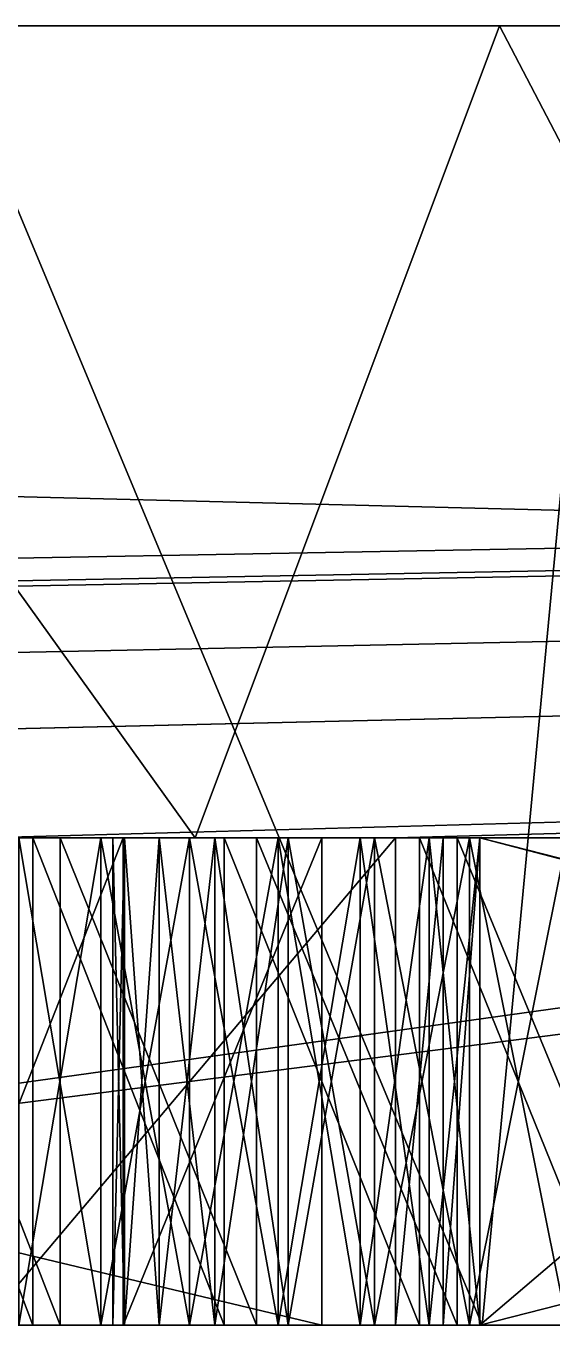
# Model space of a CAD drawing. Header units: millimetres. Extents: x -79 to 79, y 0 to 4.
# Drawn here: x -21.717 to -20.096, y 0 to 4 of the extents above; entities that cross this region are included whole.
import ezdxf

# ---------------------------------------------------------------- set-up
doc = ezdxf.new("R2010")
doc.units = ezdxf.units.MM
doc.header["$LTSCALE"] = 57.942387
for name, color, linetype in [('1', 7, 'CONTINUOUS'), ('14', 7, 'CONTINUOUS'), ('141', 7, 'CONTINUOUS'), ('146', 7, 'CONTINUOUS'), ('151', 7, 'CONTINUOUS'), ('193', 7, 'CONTINUOUS'), ('194', 7, 'CONTINUOUS'), ('195', 7, 'CONTINUOUS'), ('2', 7, 'CONTINUOUS'), ('224', 7, 'CONTINUOUS'), ('225', 7, 'CONTINUOUS'), ('226', 7, 'CONTINUOUS'), ('47', 7, 'CONTINUOUS'), ('49', 7, 'CONTINUOUS'), ('5', 7, 'CONTINUOUS'), ('50', 7, 'CONTINUOUS'), ('53', 7, 'CONTINUOUS'), ('54', 7, 'CONTINUOUS'), ('55', 7, 'CONTINUOUS'), ('66', 7, 'CONTINUOUS'), ('67', 7, 'CONTINUOUS'), ('68', 7, 'CONTINUOUS'), ('71', 7, 'CONTINUOUS'), ('72', 7, 'CONTINUOUS')]:
    doc.layers.add(name, color=color, linetype=linetype)

msp = doc.modelspace()

# ---------------------------------------------------------------- linework, layer by layer
at = {"layer": '1', "color": 7, "linetype": 'CONTINUOUS'}
for points in [[(-6.4491, 0, 38.5), (6.4491, 0, 38.5), (-79, 0, 42.5), (-6.4491, 0, 38.5)], [(6.4491, 0, 38.5), (20.3188, 0, 38.1743), (-79, 0, 42.5), (6.4491, 0, 38.5)], [(-6.6276, 0, 38.3427), (-6.4491, 0, 38.5), (-79, 0, 42.5), (-6.6276, 0, 38.3427)], [(-6.7639, 0, 38.1477), (-6.6276, 0, 38.3427), (-79, 0, 42.5), (-6.7639, 0, 38.1477)], [(-6.8503, 0, 37.926), (-6.7639, 0, 38.1477), (-79, 0, 42.5), (-6.8503, 0, 37.926)], [(-6.8819, 0, 37.69), (-6.8503, 0, 37.926), (-79, 0, 42.5), (-6.8819, 0, 37.69)], [(-20.5786, 0, 38.5), (-6.8819, 0, 37.69), (-79, 0, 42.5), (-20.5786, 0, 38.5)], [(20.5786, 0, 38.5), (21.8478, 0, 38.5), (-79, 0, 42.5), (20.5786, 0, 38.5)], [(21.8478, 0, 38.5), (35.6625, 0, 38.1477), (-79, 0, 42.5), (21.8478, 0, 38.5)], [(20.432, 0, 38.3515), (20.5786, 0, 38.5), (-79, 0, 42.5), (20.432, 0, 38.3515)], [(20.3188, 0, 38.1743), (20.432, 0, 38.3515), (-79, 0, 42.5), (20.3188, 0, 38.1743)], [(35.9773, 0, 38.5), (48.8756, 0, 38.5), (-79, 0, 42.5), (35.9773, 0, 38.5)], [(48.8756, 0, 38.5), (62.7452, 0, 38.1743), (-79, 0, 42.5), (48.8756, 0, 38.5)], [(35.7988, 0, 38.3427), (35.9773, 0, 38.5), (-79, 0, 42.5), (35.7988, 0, 38.3427)], [(35.6625, 0, 38.1477), (35.7988, 0, 38.3427), (-79, 0, 42.5), (35.6625, 0, 38.1477)], [(63.005, 0, 38.5), (64.2742, 0, 38.5), (-79, 0, 42.5), (63.005, 0, 38.5)], [(-79, 0, 42.5), (64.2742, 0, 38.5), (79, 0, 42.5), (-79, 0, 42.5)], [(62.8585, 0, 38.3515), (63.005, 0, 38.5), (-79, 0, 42.5), (62.8585, 0, 38.3515)], [(62.7452, 0, 38.1743), (62.8585, 0, 38.3515), (-79, 0, 42.5), (62.7452, 0, 38.1743)], [(-21.8478, 0, 38.5), (-20.5786, 0, 38.5), (-79, 0, 42.5), (-21.8478, 0, 38.5)], [(-20.8055, 0, -17.4632), (-27.0952, 0, -17.4632), (-15.3312, 0, -24.9632), (-20.8055, 0, -17.4632)], [(-15.3312, 0, -24.9632), (-27.0952, 0, -17.4632), (-27.0952, 0, -24.9632), (-15.3312, 0, -24.9632)], [(-27.0952, 0, 17.4632), (-16.3087, 0, 17.4632), (-27.0952, 0, 24.9632), (-27.0952, 0, 17.4632)], [(-16.3087, 0, 17.4632), (-25.1249, 0, 24.9632), (-27.0952, 0, 24.9632), (-16.3087, 0, 17.4632)], [(-25.1249, 0, 24.9632), (-16.3087, 0, 17.4632), (-24.9835, 0, 25.5552), (-25.1249, 0, 24.9632)], [(-24.9835, 0, 25.5552), (-16.3087, 0, 17.4632), (-24.7727, 0, 26.1223), (-24.9835, 0, 25.5552)], [(-24.7727, 0, 26.1223), (-16.3087, 0, 17.4632), (-24.4936, 0, 26.6622), (-24.7727, 0, 26.1223)], [(-24.4936, 0, 26.6622), (-16.3087, 0, 17.4632), (-21.1353, 0, 23.2709), (-24.4936, 0, 26.6622)], [(-24.1512, 0, 27.1637), (-24.4936, 0, 26.6622), (-21.1353, 0, 23.2709), (-24.1512, 0, 27.1637)], [(-23.7514, 0, 27.6195), (-24.1512, 0, 27.1637), (-21.3066, 0, 23.5188), (-23.7514, 0, 27.6195)], [(-21.3066, 0, 23.5188), (-24.1512, 0, 27.1637), (-21.1353, 0, 23.2709), (-21.3066, 0, 23.5188)], [(-23.2981, 0, 28.0245), (-23.7514, 0, 27.6195), (-21.3066, 0, 23.5188), (-23.2981, 0, 28.0245)], [(-22.7997, 0, 28.3709), (-23.2981, 0, 28.0245), (-21.4136, 0, 23.8006), (-22.7997, 0, 28.3709)], [(-21.4136, 0, 23.8006), (-23.2981, 0, 28.0245), (-21.3066, 0, 23.5188), (-21.4136, 0, 23.8006)], [(-22.2636, 0, 28.6542), (-22.7997, 0, 28.3709), (-21.4136, 0, 23.8006), (-22.2636, 0, 28.6542)], [(-21.6956, 0, 28.871), (-22.2636, 0, 28.6542), (-21.45, 0, 24.1), (-21.6956, 0, 28.871)], [(-21.45, 0, 24.1), (-22.2636, 0, 28.6542), (-21.4136, 0, 23.8006), (-21.45, 0, 24.1)], [(-22.1958, 0, -7.9156), (-22.0072, 0, -17.1618), (-21.6117, 0, -7.7035), (-22.1958, 0, -7.9156)], [(-20.3113, 0, -57.3318), (-21.9514, 0, -38.4017), (-22.0515, 0, -57.3011), (-20.3113, 0, -57.3318)], [(-22.0072, 0, -17.1618), (-21.4175, 0, -17.3494), (-21.6117, 0, -7.7035), (-22.0072, 0, -17.1618)], [(-21.7389, 0, -38.5778), (-21.9514, 0, -38.4017), (-20.3113, 0, -57.3318), (-21.7389, 0, -38.5778)], [(-21.7389, 0, -3.8486), (-21.4865, 0, -3.7373), (-21.7389, 0, 3.8486), (-21.7389, 0, -3.8486)], [(-21.7389, 0, 3.8486), (-21.4865, 0, -3.7373), (-21.4865, 0, 3.7373), (-21.7389, 0, 3.8486)], [(-21.4865, 0, -38.6891), (-21.7389, 0, -38.5778), (-20.3113, 0, -57.3318), (-21.4865, 0, -38.6891)], [(-21.1068, 0, 29.0169), (-21.6956, 0, 28.871), (-21.1353, 0, 24.9291), (-21.1068, 0, 29.0169)], [(-21.1353, 0, 24.9291), (-21.6956, 0, 28.871), (-21.3066, 0, 24.6812), (-21.1353, 0, 24.9291)], [(-21.3066, 0, 24.6812), (-21.6956, 0, 28.871), (-21.4136, 0, 24.3994), (-21.3066, 0, 24.6812)], [(-21.4136, 0, 24.3994), (-21.6956, 0, 28.871), (-21.45, 0, 24.1), (-21.4136, 0, 24.3994)], [(-21.6117, 0, -7.7035), (-21.4175, 0, -17.3494), (-21.45, 0, -12.5), (-21.6117, 0, -7.7035)], [(-21.007, 0, -7.5657), (-21.6117, 0, -7.7035), (-21.1353, 0, -11.6709), (-21.007, 0, -7.5657)], [(-21.1353, 0, -11.6709), (-21.6117, 0, -7.7035), (-21.3066, 0, -11.9188), (-21.1353, 0, -11.6709)], [(-21.3066, 0, -11.9188), (-21.6117, 0, -7.7035), (-21.4136, 0, -12.2006), (-21.3066, 0, -11.9188)], [(-21.4136, 0, -12.2006), (-21.6117, 0, -7.7035), (-21.45, 0, -12.5), (-21.4136, 0, -12.2006)], [(-21.4865, 0, -3.7373), (-21.2132, 0, -3.6993), (-21.4865, 0, 3.7373), (-21.4865, 0, -3.7373)], [(-21.4865, 0, 3.7373), (-21.2132, 0, -3.6993), (-21.2132, 0, 3.6993), (-21.4865, 0, 3.7373)], [(-21.2132, 0, -38.7271), (-21.4865, 0, -38.6891), (-20.3113, 0, -57.3318), (-21.2132, 0, -38.7271)], [(-21.45, 0, -12.5), (-21.4175, 0, -17.3494), (-21.4136, 0, -12.7994), (-21.45, 0, -12.5)], [(-21.4175, 0, -17.3494), (-20.8055, 0, -17.4632), (-21.4136, 0, -12.7994), (-21.4175, 0, -17.3494)], [(-21.4136, 0, -12.7994), (-20.8055, 0, -17.4632), (-21.3066, 0, -13.0812), (-21.4136, 0, -12.7994)], [(-21.3066, 0, -13.0812), (-20.8055, 0, -17.4632), (-21.1353, 0, -13.3291), (-21.3066, 0, -13.0812)], [(-21.2132, 0, -3.6993), (-20.9399, 0, -3.7373), (-21.2132, 0, 3.6993), (-21.2132, 0, -3.6993)], [(-21.2132, 0, 3.6993), (-20.9399, 0, -3.7373), (-20.9399, 0, 3.7373), (-21.2132, 0, 3.6993)], [(-20.9399, 0, -38.6891), (-21.2132, 0, -38.7271), (-20.3113, 0, -57.3318), (-20.9399, 0, -38.6891)], [(-21.1353, 0, -13.3291), (-20.8055, 0, -17.4632), (-20.9098, 0, -13.5288), (-21.1353, 0, -13.3291)], [(-20.9098, 0, -11.4712), (-21.007, 0, -7.5657), (-21.1353, 0, -11.6709), (-20.9098, 0, -11.4712)], [(-21.1353, 0, 23.2709), (-16.3087, 0, 17.4632), (-20.9098, 0, 23.0712), (-21.1353, 0, 23.2709)], [(-20.9098, 0, 25.1288), (-21.1068, 0, 29.0169), (-21.1353, 0, 24.9291), (-20.9098, 0, 25.1288)], [(-20.5048, 0, 29.0907), (-21.1068, 0, 29.0169), (-20.643, 0, 25.2687), (-20.5048, 0, 29.0907)], [(-20.643, 0, 25.2687), (-21.1068, 0, 29.0169), (-20.9098, 0, 25.1288), (-20.643, 0, 25.2687)], [(-20.3888, 0, -7.5036), (-21.007, 0, -7.5657), (-20.643, 0, -11.3313), (-20.3888, 0, -7.5036)], [(-20.643, 0, -11.3313), (-21.007, 0, -7.5657), (-20.9098, 0, -11.4712), (-20.643, 0, -11.3313)], [(-20.9399, 0, -3.7373), (-20.6875, 0, -3.8486), (-20.9399, 0, 3.7373), (-20.9399, 0, -3.7373)], [(-20.9399, 0, 3.7373), (-20.6875, 0, -3.8486), (-20.6875, 0, 3.8486), (-20.9399, 0, 3.7373)], [(-20.6875, 0, -38.5778), (-20.9399, 0, -38.6891), (-20.3113, 0, -57.3318), (-20.6875, 0, -38.5778)], [(-20.9098, 0, -13.5288), (-20.8055, 0, -17.4632), (-20.643, 0, -13.6687), (-20.9098, 0, -13.5288)], [(-20.9098, 0, 23.0712), (-16.3087, 0, 17.4632), (-20.643, 0, 22.9313), (-20.9098, 0, 23.0712)], [(-20.8055, 0, -17.4632), (-15.3312, 0, -24.9632), (-20.643, 0, -13.6687), (-20.8055, 0, -17.4632)], [(-20.6875, 0, -3.8486), (-20.475, 0, -4.0247), (-20.6875, 0, 3.8486), (-20.6875, 0, -3.8486)], [(-20.6875, 0, 3.8486), (-20.475, 0, -4.0247), (-20.475, 0, 4.0247), (-20.6875, 0, 3.8486)], [(-20.475, 0, -38.4017), (-20.6875, 0, -38.5778), (-20.3113, 0, -57.3318), (-20.475, 0, -38.4017)], [(-20.3506, 0, -11.2592), (-20.3888, 0, -7.5036), (-20.643, 0, -11.3313), (-20.3506, 0, -11.2592)], [(-20.643, 0, -13.6687), (-15.3312, 0, -24.9632), (-20.3506, 0, -13.7408), (-20.643, 0, -13.6687)], [(-20.643, 0, 22.9313), (-16.3087, 0, 17.4632), (-20.3506, 0, 22.8592), (-20.643, 0, 22.9313)], [(-20.3506, 0, 25.3408), (-20.5048, 0, 29.0907), (-20.643, 0, 25.2687), (-20.3506, 0, 25.3408)], [(-20.432, 0, 38.3515), (-6.8819, 0, 37.69), (-20.5786, 0, 38.5), (-20.432, 0, 38.3515)], [(-19.8968, 0, 29.0908), (-20.5048, 0, 29.0907), (-20.0494, 0, 25.3408), (-19.8968, 0, 29.0908)], [(-20.0494, 0, 25.3408), (-20.5048, 0, 29.0907), (-20.3506, 0, 25.3408), (-20.0494, 0, 25.3408)], [(-20.475, 0, -4.0247), (-20.3188, 0, -4.2521), (-20.475, 0, 4.0247), (-20.475, 0, -4.0247)], [(-20.475, 0, 4.0247), (-20.3188, 0, -4.2521), (-20.3188, 0, 4.2521), (-20.475, 0, 4.0247)], [(-20.3188, 0, -38.1743), (-20.475, 0, -38.4017), (-20.3113, 0, -57.3318), (-20.3188, 0, -38.1743)], [(-20.3188, 0, 38.1743), (-6.8819, 0, 37.69), (-20.432, 0, 38.3515), (-20.3188, 0, 38.1743)], [(-19.7675, 0, -7.5188), (-20.3888, 0, -7.5036), (-20.0494, 0, -11.2592), (-19.7675, 0, -7.5188)], [(-20.0494, 0, -11.2592), (-20.3888, 0, -7.5036), (-20.3506, 0, -11.2592), (-20.0494, 0, -11.2592)], [(-20.3506, 0, -13.7408), (-15.3312, 0, -24.9632), (-20.0494, 0, -13.7408), (-20.3506, 0, -13.7408)], [(-20.3506, 0, 22.8592), (-16.3087, 0, 17.4632), (-20.0494, 0, 22.8592), (-20.3506, 0, 22.8592)], [(-20.3188, 0, -4.2521), (-18.5558, 0, -7.7781), (-20.3188, 0, 4.2521), (-20.3188, 0, -4.2521)], [(-18.5558, 0, -7.7781), (-15.3312, 0, -24.9632), (-20.3188, 0, 4.2521), (-18.5558, 0, -7.7781)], [(-14.4368, 0, -26.4104), (-20.3188, 0, -38.1743), (-14.7729, 0, -57.4116), (-14.4368, 0, -26.4104)], [(-14.7729, 0, -57.4116), (-20.3188, 0, -38.1743), (-16.6731, 0, -57.3875), (-14.7729, 0, -57.4116)], [(-16.6731, 0, -57.3875), (-20.3188, 0, -38.1743), (-18.519, 0, -57.3608), (-16.6731, 0, -57.3875)], [(-18.519, 0, -57.3608), (-20.3188, 0, -38.1743), (-20.3113, 0, -57.3318), (-18.519, 0, -57.3608)], [(-14.8443, 0, -25.0898), (-14.6402, 0, -25.2404), (-20.3188, 0, 4.2521), (-14.8443, 0, -25.0898)], [(-14.6402, 0, -25.2404), (-14.5848, 0, 15.72), (-20.3188, 0, 4.2521), (-14.6402, 0, -25.2404)], [(-15.0797, 0, -24.9954), (-14.8443, 0, -25.0898), (-20.3188, 0, 4.2521), (-15.0797, 0, -24.9954)], [(-15.3312, 0, -24.9632), (-15.0797, 0, -24.9954), (-20.3188, 0, 4.2521), (-15.3312, 0, -24.9632)], [(-10.4015, 0, 20.7121), (-6.8819, 0, 37.69), (-20.3188, 0, 38.1743), (-10.4015, 0, 20.7121)], [(-10.5844, 0, 21.0287), (-10.4015, 0, 20.7121), (-20.3188, 0, 38.1743), (-10.5844, 0, 21.0287)], [(-10.8291, 0, 21.3004), (-10.5844, 0, 21.0287), (-20.3188, 0, 38.1743), (-10.8291, 0, 21.3004)], [(-11.1248, 0, 21.5153), (-10.8291, 0, 21.3004), (-20.3188, 0, 38.1743), (-11.1248, 0, 21.5153)], [(-11.4589, 0, 21.6642), (-11.1248, 0, 21.5153), (-20.3188, 0, 38.1743), (-11.4589, 0, 21.6642)], [(-11.8169, 0, 21.7404), (-11.4589, 0, 21.6642), (-20.3188, 0, 38.1743), (-11.8169, 0, 21.7404)], [(-14.4368, 0, 26.4104), (-11.8169, 0, 21.7404), (-20.3188, 0, 38.1743), (-14.4368, 0, 26.4104)]]:
    msp.add_3dface(points, dxfattribs=at)
at = {"layer": '14', "color": 7, "linetype": 'CONTINUOUS'}
for points in [[(-20.3113, 0, -57.3318), (-22.0515, 0, -57.3011), (-21.9792, 4, -57.3026), (-20.3113, 0, -57.3318)], [(-19.934, 4, -57.3382), (-20.3113, 0, -57.3318), (-21.9792, 4, -57.3026), (-19.934, 4, -57.3382)], [(-18.519, 0, -57.3608), (-20.3113, 0, -57.3318), (-19.934, 4, -57.3382), (-18.519, 0, -57.3608)]]:
    msp.add_3dface(points, dxfattribs=at)
at = {"layer": '141', "color": 7, "linetype": 'CONTINUOUS'}
for points in [[(-79, 4, 42.5), (79, 4, 42.5), (-70, 4, 38.5), (-79, 4, 42.5)], [(-70, 4, 38.5), (79, 4, 42.5), (70, 4, 38.5), (-70, 4, 38.5)], [(-20.2584, 4, -53.3321), (-21.9792, 4, -57.3026), (-22.9926, 4, -53.2831), (-20.2584, 4, -53.3321)], [(-19.934, 4, -57.3382), (-21.9792, 4, -57.3026), (-20.2584, 4, -53.3321), (-19.934, 4, -57.3382)], [(-17.4083, 4, -53.3767), (-19.934, 4, -57.3382), (-20.2584, 4, -53.3321), (-17.4083, 4, -53.3767)]]:
    msp.add_3dface(points, dxfattribs=at)
at = {"layer": '146', "color": 7, "linetype": 'CONTINUOUS'}
for points in [[(-64.2742, 1.5, 38.5), (-70, 1.5, 38.5), (70, 4, 38.5), (-64.2742, 1.5, 38.5)], [(-70, 1.5, 38.5), (-70, 4, 38.5), (70, 4, 38.5), (-70, 1.5, 38.5)], [(-63.005, 1.5, 38.5), (-64.2742, 1.5, 38.5), (70, 4, 38.5), (-63.005, 1.5, 38.5)], [(-48.8756, 1.5, 38.5), (-63.005, 1.5, 38.5), (70, 4, 38.5), (-48.8756, 1.5, 38.5)], [(-35.9773, 1.5, 38.5), (-48.8756, 1.5, 38.5), (70, 4, 38.5), (-35.9773, 1.5, 38.5)], [(-21.8478, 1.5, 38.5), (-35.9773, 1.5, 38.5), (70, 4, 38.5), (-21.8478, 1.5, 38.5)], [(-20.5786, 1.5, 38.5), (-21.8478, 1.5, 38.5), (70, 4, 38.5), (-20.5786, 1.5, 38.5)], [(-6.4491, 1.5, 38.5), (-20.5786, 1.5, 38.5), (70, 4, 38.5), (-6.4491, 1.5, 38.5)], [(-20.5786, 0, 38.5), (-21.8478, 0, 38.5), (-20.5786, 1.5, 38.5), (-20.5786, 0, 38.5)], [(-20.5786, 1.5, 38.5), (-21.8478, 0, 38.5), (-21.8478, 1.5, 38.5), (-20.5786, 1.5, 38.5)]]:
    msp.add_3dface(points, dxfattribs=at)
at = {"layer": '151', "color": 7, "linetype": 'CONTINUOUS'}
for points in [[(-23.347, 1.5, -53.276), (-21.1961, 1.5, -53.3163), (-22.9926, 4, -53.2831), (-23.347, 1.5, -53.276)], [(-21.1961, 1.5, -53.3163), (-20.2584, 4, -53.3321), (-22.9926, 4, -53.2831), (-21.1961, 1.5, -53.3163)], [(-21.1961, 1.5, -53.3163), (-18.9522, 1.5, -53.3533), (-20.2584, 4, -53.3321), (-21.1961, 1.5, -53.3163)], [(-18.9522, 1.5, -53.3533), (-17.4083, 4, -53.3767), (-20.2584, 4, -53.3321), (-18.9522, 1.5, -53.3533)]]:
    msp.add_3dface(points, dxfattribs=at)
at = {"layer": '193', "color": 7, "linetype": 'CONTINUOUS'}
for points in [[(-22.2636, 0, 28.6542), (-21.6956, 0, 28.871), (-22.2636, 1.5, 28.6542), (-22.2636, 0, 28.6542)], [(-21.6956, 0, 28.871), (-21.6956, 1.5, 28.871), (-22.2636, 1.5, 28.6542), (-21.6956, 0, 28.871)], [(-21.6956, 0, 28.871), (-21.1068, 0, 29.0169), (-21.6956, 1.5, 28.871), (-21.6956, 0, 28.871)], [(-21.1068, 0, 29.0169), (-21.1068, 1.5, 29.0169), (-21.6956, 1.5, 28.871), (-21.1068, 0, 29.0169)], [(-21.1068, 0, 29.0169), (-20.5048, 0, 29.0907), (-21.1068, 1.5, 29.0169), (-21.1068, 0, 29.0169)], [(-20.5048, 0, 29.0907), (-20.5048, 1.5, 29.0907), (-21.1068, 1.5, 29.0169), (-20.5048, 0, 29.0907)], [(-20.5048, 0, 29.0907), (-19.8968, 0, 29.0908), (-20.5048, 1.5, 29.0907), (-20.5048, 0, 29.0907)], [(-19.8968, 0, 29.0908), (-19.8968, 1.5, 29.0908), (-20.5048, 1.5, 29.0907), (-19.8968, 0, 29.0908)]]:
    msp.add_3dface(points, dxfattribs=at)
at = {"layer": '194', "color": 7, "linetype": 'CONTINUOUS'}
for points in [[(-21.4136, 0, 24.3994), (-21.45, 0, 24.1), (-21.4136, 1.5, 24.3994), (-21.4136, 0, 24.3994)], [(-21.45, 0, 24.1), (-21.45, 1.5, 24.1), (-21.4136, 1.5, 24.3994), (-21.45, 0, 24.1)], [(-21.3066, 0, 24.6812), (-21.4136, 0, 24.3994), (-21.3066, 1.5, 24.6812), (-21.3066, 0, 24.6812)], [(-21.4136, 0, 24.3994), (-21.4136, 1.5, 24.3994), (-21.3066, 1.5, 24.6812), (-21.4136, 0, 24.3994)], [(-21.1353, 0, 24.9291), (-21.3066, 0, 24.6812), (-21.1353, 1.5, 24.9291), (-21.1353, 0, 24.9291)], [(-21.3066, 0, 24.6812), (-21.3066, 1.5, 24.6812), (-21.1353, 1.5, 24.9291), (-21.3066, 0, 24.6812)], [(-20.9098, 0, 25.1288), (-21.1353, 0, 24.9291), (-20.9098, 1.5, 25.1288), (-20.9098, 0, 25.1288)], [(-21.1353, 0, 24.9291), (-21.1353, 1.5, 24.9291), (-20.9098, 1.5, 25.1288), (-21.1353, 0, 24.9291)], [(-20.643, 0, 25.2687), (-20.9098, 0, 25.1288), (-20.643, 1.5, 25.2687), (-20.643, 0, 25.2687)], [(-20.9098, 0, 25.1288), (-20.9098, 1.5, 25.1288), (-20.643, 1.5, 25.2687), (-20.9098, 0, 25.1288)], [(-20.3506, 0, 25.3408), (-20.643, 0, 25.2687), (-20.3506, 1.5, 25.3408), (-20.3506, 0, 25.3408)], [(-20.643, 0, 25.2687), (-20.643, 1.5, 25.2687), (-20.3506, 1.5, 25.3408), (-20.643, 0, 25.2687)], [(-20.0494, 0, 25.3408), (-20.3506, 0, 25.3408), (-20.0494, 1.5, 25.3408), (-20.0494, 0, 25.3408)], [(-20.3506, 0, 25.3408), (-20.3506, 1.5, 25.3408), (-20.0494, 1.5, 25.3408), (-20.3506, 0, 25.3408)]]:
    msp.add_3dface(points, dxfattribs=at)
at = {"layer": '195', "color": 7, "linetype": 'CONTINUOUS'}
for points in [[(-21.45, 0, 24.1), (-21.4136, 0, 23.8006), (-21.45, 1.5, 24.1), (-21.45, 0, 24.1)], [(-21.4136, 0, 23.8006), (-21.4136, 1.5, 23.8006), (-21.45, 1.5, 24.1), (-21.4136, 0, 23.8006)], [(-21.4136, 0, 23.8006), (-21.3066, 0, 23.5188), (-21.4136, 1.5, 23.8006), (-21.4136, 0, 23.8006)], [(-21.3066, 0, 23.5188), (-21.3066, 1.5, 23.5188), (-21.4136, 1.5, 23.8006), (-21.3066, 0, 23.5188)], [(-21.3066, 0, 23.5188), (-21.1353, 0, 23.2709), (-21.3066, 1.5, 23.5188), (-21.3066, 0, 23.5188)], [(-21.1353, 0, 23.2709), (-21.1353, 1.5, 23.2709), (-21.3066, 1.5, 23.5188), (-21.1353, 0, 23.2709)], [(-21.1353, 0, 23.2709), (-20.9098, 0, 23.0712), (-21.1353, 1.5, 23.2709), (-21.1353, 0, 23.2709)], [(-20.9098, 0, 23.0712), (-20.9098, 1.5, 23.0712), (-21.1353, 1.5, 23.2709), (-20.9098, 0, 23.0712)], [(-20.9098, 0, 23.0712), (-20.643, 0, 22.9313), (-20.9098, 1.5, 23.0712), (-20.9098, 0, 23.0712)], [(-20.643, 0, 22.9313), (-20.643, 1.5, 22.9313), (-20.9098, 1.5, 23.0712), (-20.643, 0, 22.9313)], [(-20.643, 0, 22.9313), (-20.3506, 0, 22.8592), (-20.643, 1.5, 22.9313), (-20.643, 0, 22.9313)], [(-20.3506, 0, 22.8592), (-20.3506, 1.5, 22.8592), (-20.643, 1.5, 22.9313), (-20.3506, 0, 22.8592)], [(-20.3506, 0, 22.8592), (-20.0494, 0, 22.8592), (-20.3506, 1.5, 22.8592), (-20.3506, 0, 22.8592)], [(-20.0494, 0, 22.8592), (-20.0494, 1.5, 22.8592), (-20.3506, 1.5, 22.8592), (-20.0494, 0, 22.8592)]]:
    msp.add_3dface(points, dxfattribs=at)
at = {"layer": '2', "color": 7, "linetype": 'CONTINUOUS'}
for points in [[(-27.0952, 1.5, -17.4632), (-20.8055, 1.5, -17.4632), (-27.0952, 1.5, -24.9632), (-27.0952, 1.5, -17.4632)], [(-27.0952, 1.5, -24.9632), (-20.8055, 1.5, -17.4632), (-15.3312, 1.5, -24.9632), (-27.0952, 1.5, -24.9632)], [(-16.3087, 1.5, 17.4632), (-27.0952, 1.5, 17.4632), (-19.4902, 1.5, 23.0712), (-16.3087, 1.5, 17.4632)], [(-19.4902, 1.5, 23.0712), (-27.0952, 1.5, 17.4632), (-19.757, 1.5, 22.9313), (-19.4902, 1.5, 23.0712)], [(-19.757, 1.5, 22.9313), (-27.0952, 1.5, 17.4632), (-20.0494, 1.5, 22.8592), (-19.757, 1.5, 22.9313)], [(-20.0494, 1.5, 22.8592), (-27.0952, 1.5, 17.4632), (-20.3506, 1.5, 22.8592), (-20.0494, 1.5, 22.8592)], [(-20.3506, 1.5, 22.8592), (-27.0952, 1.5, 17.4632), (-20.643, 1.5, 22.9313), (-20.3506, 1.5, 22.8592)], [(-20.643, 1.5, 22.9313), (-27.0952, 1.5, 17.4632), (-20.9098, 1.5, 23.0712), (-20.643, 1.5, 22.9313)], [(-20.9098, 1.5, 23.0712), (-27.0952, 1.5, 17.4632), (-21.1353, 1.5, 23.2709), (-20.9098, 1.5, 23.0712)], [(-21.1353, 1.5, 23.2709), (-27.0952, 1.5, 17.4632), (-21.3066, 1.5, 23.5188), (-21.1353, 1.5, 23.2709)], [(-21.3066, 1.5, 23.5188), (-27.0952, 1.5, 17.4632), (-21.4136, 1.5, 23.8006), (-21.3066, 1.5, 23.5188)], [(-21.4136, 1.5, 23.8006), (-27.0952, 1.5, 17.4632), (-21.45, 1.5, 24.1), (-21.4136, 1.5, 23.8006)], [(-21.45, 1.5, 24.1), (-27.0952, 1.5, 17.4632), (-21.6956, 1.5, 28.871), (-21.45, 1.5, 24.1)], [(-21.6956, 1.5, 28.871), (-27.0952, 1.5, 17.4632), (-22.2636, 1.5, 28.6542), (-21.6956, 1.5, 28.871)], [(-21.4865, 1.5, -38.6891), (-21.2132, 1.5, -38.7271), (-23.347, 1.5, -53.276), (-21.4865, 1.5, -38.6891)], [(-23.347, 1.5, -53.276), (-21.2132, 1.5, -38.7271), (-21.1961, 1.5, -53.3163), (-23.347, 1.5, -53.276)], [(-21.7389, 1.5, -38.5778), (-21.4865, 1.5, -38.6891), (-23.347, 1.5, -53.276), (-21.7389, 1.5, -38.5778)], [(-22.1958, 1.5, -7.9156), (-21.6117, 1.5, -7.7035), (-22.0072, 1.5, -17.1618), (-22.1958, 1.5, -7.9156)], [(-22.0072, 1.5, -17.1618), (-21.6117, 1.5, -7.7035), (-21.45, 1.5, -12.5), (-22.0072, 1.5, -17.1618)], [(-21.4175, 1.5, -17.3494), (-22.0072, 1.5, -17.1618), (-21.45, 1.5, -12.5), (-21.4175, 1.5, -17.3494)], [(-21.4865, 1.5, -3.7373), (-21.7389, 1.5, -3.8486), (-21.4865, 1.5, 3.7373), (-21.4865, 1.5, -3.7373)], [(-21.4865, 1.5, 3.7373), (-21.7389, 1.5, -3.8486), (-21.7389, 1.5, 3.8486), (-21.4865, 1.5, 3.7373)], [(-21.1068, 1.5, 29.0169), (-21.45, 1.5, 24.1), (-21.6956, 1.5, 28.871), (-21.1068, 1.5, 29.0169)], [(-21.6117, 1.5, -7.7035), (-21.007, 1.5, -7.5657), (-21.45, 1.5, -12.5), (-21.6117, 1.5, -7.7035)], [(-21.2132, 1.5, -3.6993), (-21.4865, 1.5, -3.7373), (-21.2132, 1.5, 3.6993), (-21.2132, 1.5, -3.6993)], [(-21.2132, 1.5, 3.6993), (-21.4865, 1.5, -3.7373), (-21.4865, 1.5, 3.7373), (-21.2132, 1.5, 3.6993)], [(-21.45, 1.5, -12.5), (-21.007, 1.5, -7.5657), (-21.4136, 1.5, -12.2006), (-21.45, 1.5, -12.5)], [(-21.4136, 1.5, -12.7994), (-21.4175, 1.5, -17.3494), (-21.45, 1.5, -12.5), (-21.4136, 1.5, -12.7994)], [(-21.4136, 1.5, 24.3994), (-21.45, 1.5, 24.1), (-21.1068, 1.5, 29.0169), (-21.4136, 1.5, 24.3994)], [(-20.8055, 1.5, -17.4632), (-21.4175, 1.5, -17.3494), (-20.9098, 1.5, -13.5288), (-20.8055, 1.5, -17.4632)], [(-20.9098, 1.5, -13.5288), (-21.4175, 1.5, -17.3494), (-21.1353, 1.5, -13.3291), (-20.9098, 1.5, -13.5288)], [(-21.1353, 1.5, -13.3291), (-21.4175, 1.5, -17.3494), (-21.3066, 1.5, -13.0812), (-21.1353, 1.5, -13.3291)], [(-21.3066, 1.5, -13.0812), (-21.4175, 1.5, -17.3494), (-21.4136, 1.5, -12.7994), (-21.3066, 1.5, -13.0812)], [(-21.4136, 1.5, -12.2006), (-21.007, 1.5, -7.5657), (-21.3066, 1.5, -11.9188), (-21.4136, 1.5, -12.2006)], [(-21.3066, 1.5, 24.6812), (-21.4136, 1.5, 24.3994), (-21.1068, 1.5, 29.0169), (-21.3066, 1.5, 24.6812)], [(-21.3066, 1.5, -11.9188), (-21.007, 1.5, -7.5657), (-21.1353, 1.5, -11.6709), (-21.3066, 1.5, -11.9188)], [(-21.1353, 1.5, 24.9291), (-21.3066, 1.5, 24.6812), (-21.1068, 1.5, 29.0169), (-21.1353, 1.5, 24.9291)], [(-20.9399, 1.5, -3.7373), (-21.2132, 1.5, -3.6993), (-20.9399, 1.5, 3.7373), (-20.9399, 1.5, -3.7373)], [(-20.9399, 1.5, 3.7373), (-21.2132, 1.5, -3.6993), (-21.2132, 1.5, 3.6993), (-20.9399, 1.5, 3.7373)], [(-21.2132, 1.5, -38.7271), (-20.9399, 1.5, -38.6891), (-21.1961, 1.5, -53.3163), (-21.2132, 1.5, -38.7271)], [(-20.475, 1.5, -38.4017), (-20.3188, 1.5, -38.1743), (-21.1961, 1.5, -53.3163), (-20.475, 1.5, -38.4017)], [(-21.1961, 1.5, -53.3163), (-20.3188, 1.5, -38.1743), (-18.9522, 1.5, -53.3533), (-21.1961, 1.5, -53.3163)], [(-20.6875, 1.5, -38.5778), (-20.475, 1.5, -38.4017), (-21.1961, 1.5, -53.3163), (-20.6875, 1.5, -38.5778)], [(-20.9399, 1.5, -38.6891), (-20.6875, 1.5, -38.5778), (-21.1961, 1.5, -53.3163), (-20.9399, 1.5, -38.6891)], [(-21.1353, 1.5, -11.6709), (-21.007, 1.5, -7.5657), (-20.9098, 1.5, -11.4712), (-21.1353, 1.5, -11.6709)], [(-20.9098, 1.5, 25.1288), (-21.1353, 1.5, 24.9291), (-21.1068, 1.5, 29.0169), (-20.9098, 1.5, 25.1288)], [(-20.5048, 1.5, 29.0907), (-20.9098, 1.5, 25.1288), (-21.1068, 1.5, 29.0169), (-20.5048, 1.5, 29.0907)], [(-21.007, 1.5, -7.5657), (-20.3888, 1.5, -7.5036), (-20.9098, 1.5, -11.4712), (-21.007, 1.5, -7.5657)], [(-20.6875, 1.5, -3.8486), (-20.9399, 1.5, -3.7373), (-20.6875, 1.5, 3.8486), (-20.6875, 1.5, -3.8486)], [(-20.6875, 1.5, 3.8486), (-20.9399, 1.5, -3.7373), (-20.9399, 1.5, 3.7373), (-20.6875, 1.5, 3.8486)], [(-20.9098, 1.5, -11.4712), (-20.3888, 1.5, -7.5036), (-20.643, 1.5, -11.3313), (-20.9098, 1.5, -11.4712)], [(-20.643, 1.5, -13.6687), (-20.8055, 1.5, -17.4632), (-20.9098, 1.5, -13.5288), (-20.643, 1.5, -13.6687)], [(-20.643, 1.5, 25.2687), (-20.9098, 1.5, 25.1288), (-20.5048, 1.5, 29.0907), (-20.643, 1.5, 25.2687)], [(-15.3312, 1.5, -24.9632), (-20.8055, 1.5, -17.4632), (-19.0934, 1.5, -13.0812), (-15.3312, 1.5, -24.9632)], [(-19.0934, 1.5, -13.0812), (-20.8055, 1.5, -17.4632), (-19.2647, 1.5, -13.3291), (-19.0934, 1.5, -13.0812)], [(-19.2647, 1.5, -13.3291), (-20.8055, 1.5, -17.4632), (-19.4902, 1.5, -13.5288), (-19.2647, 1.5, -13.3291)], [(-19.4902, 1.5, -13.5288), (-20.8055, 1.5, -17.4632), (-19.757, 1.5, -13.6687), (-19.4902, 1.5, -13.5288)], [(-19.757, 1.5, -13.6687), (-20.8055, 1.5, -17.4632), (-20.0494, 1.5, -13.7408), (-19.757, 1.5, -13.6687)], [(-20.0494, 1.5, -13.7408), (-20.8055, 1.5, -17.4632), (-20.3506, 1.5, -13.7408), (-20.0494, 1.5, -13.7408)], [(-20.3506, 1.5, -13.7408), (-20.8055, 1.5, -17.4632), (-20.643, 1.5, -13.6687), (-20.3506, 1.5, -13.7408)], [(-20.475, 1.5, -4.0247), (-20.6875, 1.5, -3.8486), (-20.475, 1.5, 4.0247), (-20.475, 1.5, -4.0247)], [(-20.475, 1.5, 4.0247), (-20.6875, 1.5, -3.8486), (-20.6875, 1.5, 3.8486), (-20.475, 1.5, 4.0247)], [(-20.643, 1.5, -11.3313), (-20.3888, 1.5, -7.5036), (-20.3506, 1.5, -11.2592), (-20.643, 1.5, -11.3313)], [(-20.3506, 1.5, 25.3408), (-20.643, 1.5, 25.2687), (-20.5048, 1.5, 29.0907), (-20.3506, 1.5, 25.3408)], [(-20.5786, 1.5, 38.5), (-6.4491, 1.5, 38.5), (-20.432, 1.5, 38.3515), (-20.5786, 1.5, 38.5)], [(-19.8968, 1.5, 29.0908), (-20.3506, 1.5, 25.3408), (-20.5048, 1.5, 29.0907), (-19.8968, 1.5, 29.0908)], [(-20.3188, 1.5, -4.2521), (-20.475, 1.5, -4.0247), (-20.3188, 1.5, 4.2521), (-20.3188, 1.5, -4.2521)], [(-20.3188, 1.5, 4.2521), (-20.475, 1.5, -4.0247), (-20.475, 1.5, 4.0247), (-20.3188, 1.5, 4.2521)], [(-20.432, 1.5, 38.3515), (-6.4491, 1.5, 38.5), (-20.3188, 1.5, 38.1743), (-20.432, 1.5, 38.3515)], [(-20.3888, 1.5, -7.5036), (-19.7675, 1.5, -7.5188), (-20.3506, 1.5, -11.2592), (-20.3888, 1.5, -7.5036)], [(-20.3506, 1.5, -11.2592), (-19.7675, 1.5, -7.5188), (-20.0494, 1.5, -11.2592), (-20.3506, 1.5, -11.2592)], [(-20.0494, 1.5, 25.3408), (-20.3506, 1.5, 25.3408), (-19.8968, 1.5, 29.0908), (-20.0494, 1.5, 25.3408)], [(-18.5558, 1.5, -7.7781), (-20.3188, 1.5, -4.2521), (-14.5848, 1.5, 15.72), (-18.5558, 1.5, -7.7781)], [(-14.5848, 1.5, 15.72), (-20.3188, 1.5, -4.2521), (-20.3188, 1.5, 4.2521), (-14.5848, 1.5, 15.72)], [(-20.3188, 1.5, -38.1743), (-14.4368, 1.5, -26.4104), (-18.9522, 1.5, -53.3533), (-20.3188, 1.5, -38.1743)], [(-6.6276, 1.5, 38.3427), (-6.7639, 1.5, 38.1477), (-20.3188, 1.5, 38.1743), (-6.6276, 1.5, 38.3427)], [(-20.3188, 1.5, 38.1743), (-6.7639, 1.5, 38.1477), (-14.4368, 1.5, 26.4104), (-20.3188, 1.5, 38.1743)], [(-6.4491, 1.5, 38.5), (-6.6276, 1.5, 38.3427), (-20.3188, 1.5, 38.1743), (-6.4491, 1.5, 38.5)]]:
    msp.add_3dface(points, dxfattribs=at)
at = {"layer": '224', "color": 7, "linetype": 'CONTINUOUS'}
for points in [[(-22.1958, 0, -7.9156), (-21.6117, 0, -7.7035), (-22.1958, 1.5, -7.9156), (-22.1958, 0, -7.9156)], [(-21.6117, 0, -7.7035), (-21.6117, 1.5, -7.7035), (-22.1958, 1.5, -7.9156), (-21.6117, 0, -7.7035)], [(-21.4175, 0, -17.3494), (-22.0072, 0, -17.1618), (-21.4175, 1.5, -17.3494), (-21.4175, 0, -17.3494)], [(-22.0072, 0, -17.1618), (-22.0072, 1.5, -17.1618), (-21.4175, 1.5, -17.3494), (-22.0072, 0, -17.1618)], [(-21.6117, 0, -7.7035), (-21.007, 0, -7.5657), (-21.6117, 1.5, -7.7035), (-21.6117, 0, -7.7035)], [(-21.007, 0, -7.5657), (-21.007, 1.5, -7.5657), (-21.6117, 1.5, -7.7035), (-21.007, 0, -7.5657)], [(-20.8055, 0, -17.4632), (-21.4175, 0, -17.3494), (-20.8055, 1.5, -17.4632), (-20.8055, 0, -17.4632)], [(-21.4175, 0, -17.3494), (-21.4175, 1.5, -17.3494), (-20.8055, 1.5, -17.4632), (-21.4175, 0, -17.3494)], [(-21.007, 0, -7.5657), (-20.3888, 0, -7.5036), (-21.007, 1.5, -7.5657), (-21.007, 0, -7.5657)], [(-20.3888, 0, -7.5036), (-20.3888, 1.5, -7.5036), (-21.007, 1.5, -7.5657), (-20.3888, 0, -7.5036)], [(-20.3888, 0, -7.5036), (-19.7675, 0, -7.5188), (-20.3888, 1.5, -7.5036), (-20.3888, 0, -7.5036)], [(-19.7675, 0, -7.5188), (-19.7675, 1.5, -7.5188), (-20.3888, 1.5, -7.5036), (-19.7675, 0, -7.5188)]]:
    msp.add_3dface(points, dxfattribs=at)
at = {"layer": '225', "color": 7, "linetype": 'CONTINUOUS'}
for points in [[(-21.4136, 0, -12.2006), (-21.45, 0, -12.5), (-21.4136, 1.5, -12.2006), (-21.4136, 0, -12.2006)], [(-21.45, 0, -12.5), (-21.45, 1.5, -12.5), (-21.4136, 1.5, -12.2006), (-21.45, 0, -12.5)], [(-21.3066, 0, -11.9188), (-21.4136, 0, -12.2006), (-21.3066, 1.5, -11.9188), (-21.3066, 0, -11.9188)], [(-21.4136, 0, -12.2006), (-21.4136, 1.5, -12.2006), (-21.3066, 1.5, -11.9188), (-21.4136, 0, -12.2006)], [(-21.1353, 0, -11.6709), (-21.3066, 0, -11.9188), (-21.1353, 1.5, -11.6709), (-21.1353, 0, -11.6709)], [(-21.3066, 0, -11.9188), (-21.3066, 1.5, -11.9188), (-21.1353, 1.5, -11.6709), (-21.3066, 0, -11.9188)], [(-20.9098, 0, -11.4712), (-21.1353, 0, -11.6709), (-20.9098, 1.5, -11.4712), (-20.9098, 0, -11.4712)], [(-21.1353, 0, -11.6709), (-21.1353, 1.5, -11.6709), (-20.9098, 1.5, -11.4712), (-21.1353, 0, -11.6709)], [(-20.643, 0, -11.3313), (-20.9098, 0, -11.4712), (-20.643, 1.5, -11.3313), (-20.643, 0, -11.3313)], [(-20.9098, 0, -11.4712), (-20.9098, 1.5, -11.4712), (-20.643, 1.5, -11.3313), (-20.9098, 0, -11.4712)], [(-20.3506, 0, -11.2592), (-20.643, 0, -11.3313), (-20.3506, 1.5, -11.2592), (-20.3506, 0, -11.2592)], [(-20.643, 0, -11.3313), (-20.643, 1.5, -11.3313), (-20.3506, 1.5, -11.2592), (-20.643, 0, -11.3313)], [(-20.0494, 0, -11.2592), (-20.3506, 0, -11.2592), (-20.0494, 1.5, -11.2592), (-20.0494, 0, -11.2592)], [(-20.3506, 0, -11.2592), (-20.3506, 1.5, -11.2592), (-20.0494, 1.5, -11.2592), (-20.3506, 0, -11.2592)]]:
    msp.add_3dface(points, dxfattribs=at)
at = {"layer": '226', "color": 7, "linetype": 'CONTINUOUS'}
for points in [[(-21.45, 0, -12.5), (-21.4136, 0, -12.7994), (-21.45, 1.5, -12.5), (-21.45, 0, -12.5)], [(-21.4136, 0, -12.7994), (-21.4136, 1.5, -12.7994), (-21.45, 1.5, -12.5), (-21.4136, 0, -12.7994)], [(-21.4136, 0, -12.7994), (-21.3066, 0, -13.0812), (-21.4136, 1.5, -12.7994), (-21.4136, 0, -12.7994)], [(-21.3066, 0, -13.0812), (-21.3066, 1.5, -13.0812), (-21.4136, 1.5, -12.7994), (-21.3066, 0, -13.0812)], [(-21.3066, 0, -13.0812), (-21.1353, 0, -13.3291), (-21.3066, 1.5, -13.0812), (-21.3066, 0, -13.0812)], [(-21.1353, 0, -13.3291), (-21.1353, 1.5, -13.3291), (-21.3066, 1.5, -13.0812), (-21.1353, 0, -13.3291)], [(-21.1353, 0, -13.3291), (-20.9098, 0, -13.5288), (-21.1353, 1.5, -13.3291), (-21.1353, 0, -13.3291)], [(-20.9098, 0, -13.5288), (-20.9098, 1.5, -13.5288), (-21.1353, 1.5, -13.3291), (-20.9098, 0, -13.5288)], [(-20.9098, 0, -13.5288), (-20.643, 0, -13.6687), (-20.9098, 1.5, -13.5288), (-20.9098, 0, -13.5288)], [(-20.643, 0, -13.6687), (-20.643, 1.5, -13.6687), (-20.9098, 1.5, -13.5288), (-20.643, 0, -13.6687)], [(-20.643, 0, -13.6687), (-20.3506, 0, -13.7408), (-20.643, 1.5, -13.6687), (-20.643, 0, -13.6687)], [(-20.3506, 0, -13.7408), (-20.3506, 1.5, -13.7408), (-20.643, 1.5, -13.6687), (-20.3506, 0, -13.7408)], [(-20.3506, 0, -13.7408), (-20.0494, 0, -13.7408), (-20.3506, 1.5, -13.7408), (-20.3506, 0, -13.7408)], [(-20.0494, 0, -13.7408), (-20.0494, 1.5, -13.7408), (-20.3506, 1.5, -13.7408), (-20.0494, 0, -13.7408)]]:
    msp.add_3dface(points, dxfattribs=at)
at = {"layer": '47', "color": 7, "linetype": 'CONTINUOUS'}
for points in [[(-15.3312, 0, -24.9632), (-27.0952, 0, -24.9632), (-15.3312, 1.5, -24.9632), (-15.3312, 0, -24.9632)], [(-27.0952, 0, -24.9632), (-27.0952, 1.5, -24.9632), (-15.3312, 1.5, -24.9632), (-27.0952, 0, -24.9632)]]:
    msp.add_3dface(points, dxfattribs=at)
at = {"layer": '49', "color": 7, "linetype": 'CONTINUOUS'}
for points in [[(-20.3188, 0, -38.1743), (-14.4368, 0, -26.4104), (-20.3188, 1.5, -38.1743), (-20.3188, 0, -38.1743)], [(-14.4368, 0, -26.4104), (-14.4368, 1.5, -26.4104), (-20.3188, 1.5, -38.1743), (-14.4368, 0, -26.4104)]]:
    msp.add_3dface(points, dxfattribs=at)
at = {"layer": '5', "color": 7, "linetype": 'CONTINUOUS'}
for points in [[(-79, 0, 42.5), (79, 0, 42.5), (-79, 4, 42.5), (-79, 0, 42.5)], [(-79, 4, 42.5), (79, 0, 42.5), (79, 4, 42.5), (-79, 4, 42.5)]]:
    msp.add_3dface(points, dxfattribs=at)
at = {"layer": '50', "color": 7, "linetype": 'CONTINUOUS'}
for points in [[(-21.7389, 0, -38.5778), (-21.4865, 0, -38.6891), (-21.7389, 1.5, -38.5778), (-21.7389, 0, -38.5778)], [(-21.4865, 0, -38.6891), (-21.4865, 1.5, -38.6891), (-21.7389, 1.5, -38.5778), (-21.4865, 0, -38.6891)], [(-21.4865, 0, -38.6891), (-21.2132, 0, -38.7271), (-21.4865, 1.5, -38.6891), (-21.4865, 0, -38.6891)], [(-21.2132, 0, -38.7271), (-21.2132, 1.5, -38.7271), (-21.4865, 1.5, -38.6891), (-21.2132, 0, -38.7271)], [(-21.2132, 0, -38.7271), (-20.9399, 0, -38.6891), (-21.2132, 1.5, -38.7271), (-21.2132, 0, -38.7271)], [(-20.9399, 0, -38.6891), (-20.9399, 1.5, -38.6891), (-21.2132, 1.5, -38.7271), (-20.9399, 0, -38.6891)], [(-20.9399, 0, -38.6891), (-20.6875, 0, -38.5778), (-20.9399, 1.5, -38.6891), (-20.9399, 0, -38.6891)], [(-20.6875, 0, -38.5778), (-20.6875, 1.5, -38.5778), (-20.9399, 1.5, -38.6891), (-20.6875, 0, -38.5778)], [(-20.6875, 0, -38.5778), (-20.475, 0, -38.4017), (-20.6875, 1.5, -38.5778), (-20.6875, 0, -38.5778)], [(-20.475, 0, -38.4017), (-20.475, 1.5, -38.4017), (-20.6875, 1.5, -38.5778), (-20.475, 0, -38.4017)], [(-20.475, 0, -38.4017), (-20.3188, 0, -38.1743), (-20.475, 1.5, -38.4017), (-20.475, 0, -38.4017)], [(-20.3188, 0, -38.1743), (-20.3188, 1.5, -38.1743), (-20.475, 1.5, -38.4017), (-20.3188, 0, -38.1743)]]:
    msp.add_3dface(points, dxfattribs=at)
at = {"layer": '53', "color": 7, "linetype": 'CONTINUOUS'}
for points in [[(-21.4865, 0, -3.7373), (-21.7389, 0, -3.8486), (-21.4865, 1.5, -3.7373), (-21.4865, 0, -3.7373)], [(-21.7389, 0, -3.8486), (-21.7389, 1.5, -3.8486), (-21.4865, 1.5, -3.7373), (-21.7389, 0, -3.8486)], [(-21.2132, 0, -3.6993), (-21.4865, 0, -3.7373), (-21.2132, 1.5, -3.6993), (-21.2132, 0, -3.6993)], [(-21.4865, 0, -3.7373), (-21.4865, 1.5, -3.7373), (-21.2132, 1.5, -3.6993), (-21.4865, 0, -3.7373)], [(-20.9399, 0, -3.7373), (-21.2132, 0, -3.6993), (-20.9399, 1.5, -3.7373), (-20.9399, 0, -3.7373)], [(-21.2132, 0, -3.6993), (-21.2132, 1.5, -3.6993), (-20.9399, 1.5, -3.7373), (-21.2132, 0, -3.6993)], [(-20.6875, 0, -3.8486), (-20.9399, 0, -3.7373), (-20.6875, 1.5, -3.8486), (-20.6875, 0, -3.8486)], [(-20.9399, 0, -3.7373), (-20.9399, 1.5, -3.7373), (-20.6875, 1.5, -3.8486), (-20.9399, 0, -3.7373)], [(-20.475, 0, -4.0247), (-20.6875, 0, -3.8486), (-20.475, 1.5, -4.0247), (-20.475, 0, -4.0247)], [(-20.6875, 0, -3.8486), (-20.6875, 1.5, -3.8486), (-20.475, 1.5, -4.0247), (-20.6875, 0, -3.8486)], [(-20.3188, 0, -4.2521), (-20.475, 0, -4.0247), (-20.3188, 1.5, -4.2521), (-20.3188, 0, -4.2521)], [(-20.3188, 1.5, -4.2521), (-20.475, 0, -4.0247), (-20.475, 1.5, -4.0247), (-20.3188, 1.5, -4.2521)]]:
    msp.add_3dface(points, dxfattribs=at)
at = {"layer": '54', "color": 7, "linetype": 'CONTINUOUS'}
for points in [[(-18.5558, 0, -7.7781), (-20.3188, 0, -4.2521), (-18.5558, 1.5, -7.7781), (-18.5558, 0, -7.7781)], [(-20.3188, 0, -4.2521), (-20.3188, 1.5, -4.2521), (-18.5558, 1.5, -7.7781), (-20.3188, 0, -4.2521)]]:
    msp.add_3dface(points, dxfattribs=at)
at = {"layer": '55', "color": 7, "linetype": 'CONTINUOUS'}
for points in [[(-27.0952, 0, -17.4632), (-20.8055, 0, -17.4632), (-27.0952, 1.5, -17.4632), (-27.0952, 0, -17.4632)], [(-20.8055, 0, -17.4632), (-20.8055, 1.5, -17.4632), (-27.0952, 1.5, -17.4632), (-20.8055, 0, -17.4632)]]:
    msp.add_3dface(points, dxfattribs=at)
at = {"layer": '66', "color": 7, "linetype": 'CONTINUOUS'}
for points in [[(-16.3087, 0, 17.4632), (-27.0952, 0, 17.4632), (-16.3087, 1.5, 17.4632), (-16.3087, 0, 17.4632)], [(-27.0952, 0, 17.4632), (-27.0952, 1.5, 17.4632), (-16.3087, 1.5, 17.4632), (-27.0952, 0, 17.4632)]]:
    msp.add_3dface(points, dxfattribs=at)
at = {"layer": '67', "color": 7, "linetype": 'CONTINUOUS'}
for points in [[(-20.3188, 0, 4.2521), (-14.5848, 0, 15.72), (-20.3188, 1.5, 4.2521), (-20.3188, 0, 4.2521)], [(-14.5848, 0, 15.72), (-14.5848, 1.5, 15.72), (-20.3188, 1.5, 4.2521), (-14.5848, 0, 15.72)]]:
    msp.add_3dface(points, dxfattribs=at)
at = {"layer": '68', "color": 7, "linetype": 'CONTINUOUS'}
for points in [[(-21.7389, 0, 3.8486), (-21.4865, 0, 3.7373), (-21.7389, 1.5, 3.8486), (-21.7389, 0, 3.8486)], [(-21.4865, 0, 3.7373), (-21.4865, 1.5, 3.7373), (-21.7389, 1.5, 3.8486), (-21.4865, 0, 3.7373)], [(-21.4865, 0, 3.7373), (-21.2132, 0, 3.6993), (-21.4865, 1.5, 3.7373), (-21.4865, 0, 3.7373)], [(-21.2132, 0, 3.6993), (-21.2132, 1.5, 3.6993), (-21.4865, 1.5, 3.7373), (-21.2132, 0, 3.6993)], [(-21.2132, 0, 3.6993), (-20.9399, 0, 3.7373), (-21.2132, 1.5, 3.6993), (-21.2132, 0, 3.6993)], [(-20.9399, 0, 3.7373), (-20.9399, 1.5, 3.7373), (-21.2132, 1.5, 3.6993), (-20.9399, 0, 3.7373)], [(-20.9399, 0, 3.7373), (-20.6875, 0, 3.8486), (-20.9399, 1.5, 3.7373), (-20.9399, 0, 3.7373)], [(-20.6875, 0, 3.8486), (-20.6875, 1.5, 3.8486), (-20.9399, 1.5, 3.7373), (-20.6875, 0, 3.8486)], [(-20.6875, 0, 3.8486), (-20.475, 0, 4.0247), (-20.6875, 1.5, 3.8486), (-20.6875, 0, 3.8486)], [(-20.475, 0, 4.0247), (-20.475, 1.5, 4.0247), (-20.6875, 1.5, 3.8486), (-20.475, 0, 4.0247)], [(-20.475, 0, 4.0247), (-20.3188, 0, 4.2521), (-20.475, 1.5, 4.0247), (-20.475, 0, 4.0247)], [(-20.3188, 0, 4.2521), (-20.3188, 1.5, 4.2521), (-20.475, 1.5, 4.0247), (-20.3188, 0, 4.2521)]]:
    msp.add_3dface(points, dxfattribs=at)
at = {"layer": '71', "color": 7, "linetype": 'CONTINUOUS'}
for points in [[(-20.432, 0, 38.3515), (-20.5786, 0, 38.5), (-20.432, 1.5, 38.3515), (-20.432, 0, 38.3515)], [(-20.5786, 0, 38.5), (-20.5786, 1.5, 38.5), (-20.432, 1.5, 38.3515), (-20.5786, 0, 38.5)], [(-20.3188, 0, 38.1743), (-20.432, 0, 38.3515), (-20.3188, 1.5, 38.1743), (-20.3188, 0, 38.1743)], [(-20.432, 0, 38.3515), (-20.432, 1.5, 38.3515), (-20.3188, 1.5, 38.1743), (-20.432, 0, 38.3515)]]:
    msp.add_3dface(points, dxfattribs=at)
at = {"layer": '72', "color": 7, "linetype": 'CONTINUOUS'}
for points in [[(-14.4368, 0, 26.4104), (-20.3188, 0, 38.1743), (-14.4368, 1.5, 26.4104), (-14.4368, 0, 26.4104)], [(-20.3188, 0, 38.1743), (-20.3188, 1.5, 38.1743), (-14.4368, 1.5, 26.4104), (-20.3188, 0, 38.1743)]]:
    msp.add_3dface(points, dxfattribs=at)

doc.saveas('drawing.dxf')
